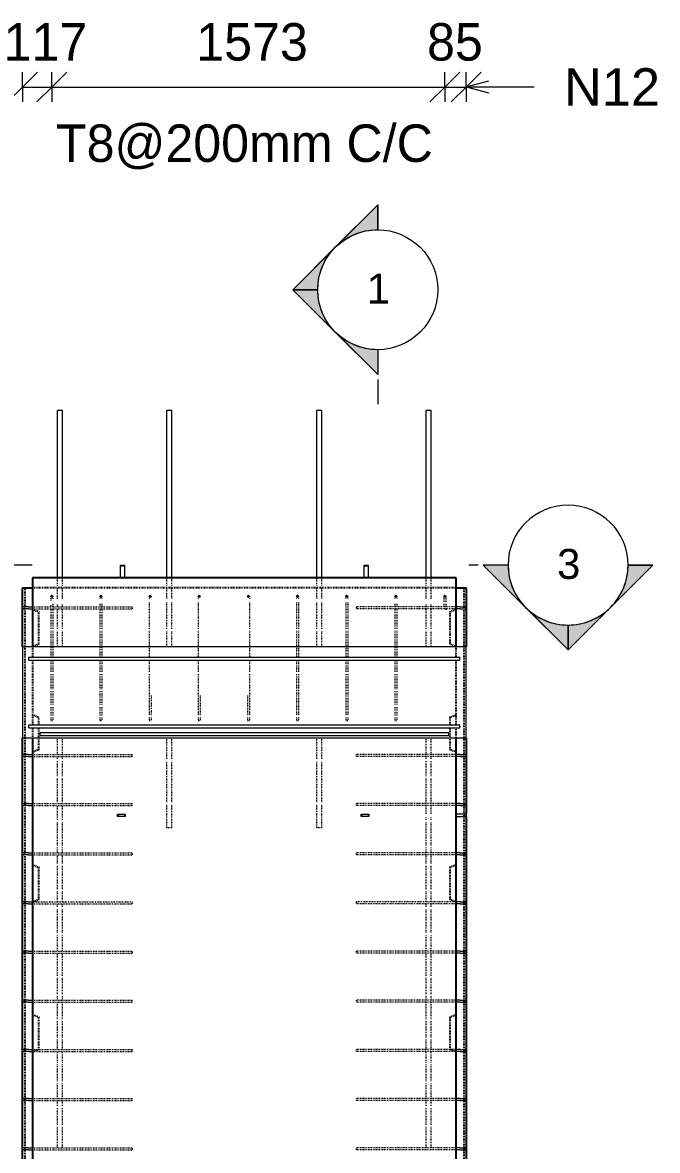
# Model space of a CAD drawing. Header units: millimetres. Extents: x -10644 to 7385, y -2545 to 13312.
# Drawn here: x -4296 to -1756, y 5408 to 9923 of the extents above; entities that cross this region are included whole.
import ezdxf

# ---------------------------------------------------------------- set-up
doc = ezdxf.new("R2010")
doc.units = ezdxf.units.MM
doc.linetypes.add('Dash', pattern=[6.36, 3.18, -3.18])
for name, color, linetype, lineweight in [('A-ANNO-DIMS', 211, 'Continuous', 9), ('A-ANNO-DIMS-60', 211, 'Continuous', 9), ('A-GENM', 13, 'Continuous', 18), ('A-WALL', 113, 'Continuous', 25), ('A-WALL-HDLN', 110, 'Dash', 25), ('G-ANNO-SYMB', 111, 'Continuous', 9), ('G-ANNO-TEXT', 231, 'Continuous', 9), ('S-BEAM', 12, 'Continuous', 18), ('S-RBAR', 171, 'Continuous', 18)]:
    doc.layers.add(name, color=color, linetype=linetype, lineweight=lineweight)
doc.styles.add('Arial', font='arial.ttf', dxfattribs={"height": 120})
doc.styles.add('Arial_1', font='arial.ttf', dxfattribs={"height": 150})
doc.styles.add('Nirmala UI Semilight', font='NirmalaS.ttf', dxfattribs={"height": 150})
doc.dimstyles.new('Arrow_Filled_-_2_5_NI_UI', dxfattribs={"dimscale": 304.8, "dimtxt": 157.104592, "dimasz": 0.393701, "dimexe": 0.19685, "dimexo": 0.0625, "dimgap": 0.19685, "dimtad": 1, "dimdec": 0, "dimzin": 0, "dimdsep": 46, "dimtxsty": 'Nirmala UI Semilight', "dimblk1": 'OBLIQUE', "dimblk2": 'OBLIQUE', "dimsah": 1, "dimcen": 0.09, "dimazin": 0, "dimtfac": 1, "dimtdec": 4, "dimtix": 1, "dimtmove": 0, "dimatfit": 3, "dimfxl": 0.19685, "dimfxlon": 1, "dimtvp": 1, "dimtolj": 1, "dimtzin": 0, "dimarcsym": 2})

# ---------------------------------------------------------------- blocks, each defined once
blk = doc.blocks.new('RR spread anchor face based - RR-SA-2_5-150-1726819-Elevation Front')
at = {"layer": 'A-GENM'}
for p, q in [((-3916.2, 6755), (-3913.7, 6755)), ((-3916.2, 6745), (-3916.2, 6755)), ((-3913.7, 6745), (-3916.2, 6745)), ((-3913.7, 6755), (-3888.7, 6755)), ((-3913.7, 6755), (-3913.7, 6745)), ((-3888.7, 6745), (-3913.7, 6745)), ((-3888.7, 6755), (-3886.2, 6755)), ((-3888.7, 6755), (-3888.7, 6745)), ((-3886.2, 6745), (-3888.7, 6745)), ((-3886.2, 6755), (-3886.2, 6745))]:
    blk.add_line(p, q, dxfattribs=at)
blk = doc.blocks.new('RR spread anchor face based - RR-SA-4_0-320-1726835-Elevation Front')
at = {"layer": 'A-GENM'}
for p, q in [((-2561.2, 6756), (-2526.2, 6756)), ((-2526.2, 6744), (-2561.2, 6744)), ((-2526.2, 6756), (-2521.2, 6756)), ((-2526.2, 6744), (-2526.2, 6756)), ((-2521.2, 6744), (-2526.2, 6744)), ((-2521.2, 6756), (-2521.2, 6744))]:
    blk.add_line(p, q, dxfattribs=at)
blk = doc.blocks.new('RR spread anchor face based - RR-SA-7_5-260-1726841-Elevation Front')
at = {"layer": 'A-GENM'}
for p, q in [((-3904.2, 7746.6), (-3904.2, 7751.6)), ((-3904.2, 7751.6), (-3888.2, 7751.6)), ((-3904.2, 7700), (-3904.2, 7746.6)), ((-3888.2, 7746.6), (-3904.2, 7746.6)), ((-3888.2, 7751.6), (-3888.2, 7746.6)), ((-3888.2, 7746.6), (-3888.2, 7700))]:
    blk.add_line(p, q, dxfattribs=at)
blk = doc.blocks.new('Detail View - M_Section Head - Filled SHOP DWG-1002450-Elevation Front')
at = {"layer": 'G-ANNO-SYMB'}
h = blk.add_hatch(color=256, dxfattribs=at)
edge = h.paths.add_edge_path()
edge.add_line((-2453.2, -488.4), (-2353.8, -488.4))
edge.add_arc((-2113.8, -488.4), 240, 180, 225)
edge.add_line((-2283.5, -658.1), (-2453.2, -488.4))
h = blk.add_hatch(color=256, dxfattribs=at)
edge = h.paths.add_edge_path()
edge.add_line((-1774.4, -488.4), (-1944.1, -658.1))
edge.add_arc((-2113.8, -488.4), 240, 315, 360)
edge.add_line((-1873.8, -488.4), (-1774.4, -488.4))
h = blk.add_hatch(color=256, dxfattribs=at)
edge = h.paths.add_edge_path()
edge.add_line((-2113.8, -827.8), (-2283.5, -658.1))
edge.add_arc((-2113.8, -488.4), 240, 225, 270)
edge.add_line((-2113.8, -728.4), (-2113.8, -827.8))
h = blk.add_hatch(color=256, dxfattribs=at)
edge = h.paths.add_edge_path()
edge.add_line((-2113.8, -827.8), (-2113.8, -728.4))
edge.add_arc((-2113.8, -488.4), 240, 270, 315)
edge.add_line((-1944.1, -658.1), (-2113.8, -827.8))
for p, q in [((-2113.8, -827.8), (-2453.2, -488.4)), ((-2353.8, -488.4), (-2453.2, -488.4)), ((-2453.2, -488.4), (-2283.5, -658.1)), ((-2353.8, -488.4), (-2453.2, -488.4)), ((-2113.8, -827.8), (-1774.4, -488.4)), ((-1944.1, -658.1), (-1774.4, -488.4)), ((-1873.8, -488.4), (-1774.4, -488.4)), ((-1774.4, -488.4), (-1873.8, -488.4)), ((-2283.5, -658.1), (-2113.8, -827.8)), ((-2113.8, -827.8), (-1944.1, -658.1)), ((-2113.8, -728.4), (-2113.8, -827.8)), ((-2113.8, -827.8), (-2113.8, -728.4))]:
    blk.add_line(p, q, dxfattribs=at)
for start, end in [(360, 180), (180, 360), (180, 225), (315, 0), (225, 270), (270, 315)]:
    blk.add_arc((-2113.8, -488.4), 240, start, end, dxfattribs=at)
blk = doc.blocks.new('DIMBLOCK83-Elevation Front')
at = {"layer": 'A-ANNO-DIMS-60'}
for p, q in [((-4296.2, 9665.4), (-4236.2, 9725.4)), ((-4296.2, 9665.4), (-4296.2, 9725.4)), ((-4179.3, 9665.4), (-4119.3, 9725.4)), ((-4179.3, 9665.4), (-4179.3, 9725.4)), ((-4296.2, 9665.4), (-4356.2, 9605.4)), ((-4296.2, 9665.4), (-4179.3, 9665.4)), ((-4296.2, 9665.4), (-4296.2, 9605.4)), ((-4179.3, 9665.4), (-4239.3, 9605.4)), ((-4179.3, 9665.4), (-4179.3, 9605.4))]:
    blk.add_line(p, q, dxfattribs=at)
at = {"layer": 'A-ANNO-DIMS-60', "color": 0, "insert": (-4372, 9921.1), "char_height": 150, "width": 322.207, "attachment_point": 1, "line_spacing_factor": 1.142579, "style": 'Nirmala UI Semilight'}
blk.add_mtext('117', dxfattribs=at)
blk = doc.blocks.new('_Oblique')
at = {"color": 0, "linetype": 'ByBlock', "lineweight": -2}
blk.add_line((-0.5, -0.5), (0.5, 0.5), dxfattribs=at)
blk = doc.blocks.new('DIMBLOCK84-Elevation Front')
at = {"layer": 'A-ANNO-DIMS-60'}
for p, q in [((-4179.3, 9665.4), (-4119.3, 9725.4)), ((-4179.3, 9665.4), (-4179.3, 9725.4)), ((-2606.2, 9665.4), (-2546.2, 9725.4)), ((-2606.2, 9665.4), (-2606.2, 9725.4)), ((-4179.3, 9665.4), (-4239.3, 9605.4)), ((-4179.3, 9665.4), (-2606.2, 9665.4)), ((-4179.3, 9665.4), (-4179.3, 9605.4)), ((-2606.2, 9665.4), (-2666.2, 9605.4)), ((-2606.2, 9665.4), (-2606.2, 9605.4))]:
    blk.add_line(p, q, dxfattribs=at)
at = {"layer": 'A-ANNO-DIMS-60', "color": 0, "char_height": 150, "attachment_point": 1, "line_spacing_factor": 1.142579, "style": 'Nirmala UI Semilight'}
for s, insert, width in [('1573', (-3601.2, 9921.1), 500.45), ('T8@200mm C/C', (-4162.5, 9515.5), 1847.55)]:
    blk.add_mtext(s, dxfattribs=dict(at, insert=insert, width=width))
blk = doc.blocks.new('DIMBLOCK85-Elevation Front')
at = {"layer": 'A-ANNO-DIMS-60'}
for p, q in [((-2606.2, 9665.4), (-2546.2, 9725.4)), ((-2606.2, 9665.4), (-2606.2, 9725.4)), ((-2521.2, 9665.4), (-2461.2, 9725.4)), ((-2521.2, 9665.4), (-2521.2, 9725.4)), ((-2606.2, 9665.4), (-2666.2, 9605.4)), ((-2606.2, 9665.4), (-2521.2, 9665.4)), ((-2606.2, 9665.4), (-2606.2, 9605.4)), ((-2521.2, 9665.4), (-2581.2, 9605.4)), ((-2521.2, 9665.4), (-2521.2, 9605.4))]:
    blk.add_line(p, q, dxfattribs=at)
at = {"layer": 'A-ANNO-DIMS-60', "color": 0, "insert": (-2678, 9921.1), "char_height": 150, "width": 274.219, "attachment_point": 1, "line_spacing_factor": 1.142579, "style": 'Nirmala UI Semilight'}
blk.add_mtext('85', dxfattribs=at)

msp = doc.modelspace()

# ---------------------------------------------------------------- hatches: boundary and pattern name
at = {"layer": 'S-RBAR'}
for points in [[(-4179.3, 7622), (-4175.3, 7626), (-4179.3, 7630), (-4183.3, 7626)], [(-3982.6, 7622), (-3978.6, 7626), (-3982.6, 7630), (-3986.6, 7626), (-3985.2, 7624.5)], [(-3786, 7622), (-3782, 7626), (-3786, 7630), (-3790, 7626)], [(-3589.4, 7622), (-3585.4, 7626), (-3589.4, 7630), (-3593.4, 7626)], [(-3392.7, 7622), (-3388.7, 7626), (-3392.7, 7630), (-3396.7, 7626)], [(-3196.1, 7622), (-3192.1, 7626), (-3196.1, 7630), (-3200.1, 7626)], [(-2999.5, 7622), (-2995.5, 7626), (-2999.5, 7630), (-3003.5, 7626)], [(-2802.8, 7622), (-2798.8, 7626), (-2802.8, 7630), (-2806.8, 7626)], [(-2606.2, 7622), (-2602.2, 7626), (-2606.2, 7630), (-2610.2, 7626)]]:
    msp.add_hatch(color=256, dxfattribs=at).paths.add_polyline_path(points)
h = msp.add_hatch(color=256, dxfattribs=at)
edge = h.paths.add_edge_path()
edge.add_arc((-4179.3, 7626), 4, 0, 360)
h = msp.add_hatch(color=256, dxfattribs=at)
edge = h.paths.add_edge_path()
edge.add_arc((-3982.6, 7626), 4, 0, 360)
h = msp.add_hatch(color=256, dxfattribs=at)
edge = h.paths.add_edge_path()
edge.add_arc((-3786, 7626), 4, 0, 360)
h = msp.add_hatch(color=256, dxfattribs=at)
edge = h.paths.add_edge_path()
edge.add_arc((-3589.4, 7626), 4, 0, 360)
h = msp.add_hatch(color=256, dxfattribs=at)
edge = h.paths.add_edge_path()
edge.add_arc((-3392.7, 7626), 4, 0, 360)
h = msp.add_hatch(color=256, dxfattribs=at)
edge = h.paths.add_edge_path()
edge.add_arc((-3196.1, 7626), 4, 0, 360)
h = msp.add_hatch(color=256, dxfattribs=at)
edge = h.paths.add_edge_path()
edge.add_arc((-2999.5, 7626), 4, 0, 360)
h = msp.add_hatch(color=256, dxfattribs=at)
edge = h.paths.add_edge_path()
edge.add_arc((-2802.8, 7626), 4, 0, 360)
h = msp.add_hatch(color=256, dxfattribs=at)
edge = h.paths.add_edge_path()
edge.add_arc((-2606.2, 7626), 4, 0, 360)

# ---------------------------------------------------------------- linework, layer by layer
at = {"layer": 'A-WALL'}
for p, q in [((-2561.2, 7700), (-4256.2, 7700)), ((-4256.2, 7700), (-4256.2, 7425)), ((-2561.2, 7425), (-2561.2, 7700)), ((-4296.2, 7580.4), (-4296.2, 7660)), ((-4296.2, 7660), (-4256.2, 7660)), ((-2561.2, 7660), (-2521.2, 7660)), ((-2521.2, 7660), (-2521.2, 7580.4)), ((-4296.2, 7425), (-4296.2, 7579.6)), ((-2521.2, 7579.6), (-2521.2, 7425)), ((-4296.2, 6990), (-4296.2, 7060)), ((-4256.2, 7060), (-4256.2, -1395)), ((-2561.2, -1395), (-2561.2, 7060)), ((-2521.2, 7060), (-2521.2, 6990)), ((-4296.2, 6793.3), (-4296.2, 6989.3)), ((-2521.2, 6989.3), (-2521.2, 6793.3)), ((-4296.2, 6596.5), (-4296.2, 6792.5)), ((-2521.2, 6792.5), (-2521.2, 6756)), ((-2521.2, 6744), (-2521.2, 6596.5)), ((-4296.2, 6399.7), (-4296.2, 6595.7)), ((-2521.2, 6595.7), (-2521.2, 6399.7)), ((-4296.2, 6202.9), (-4296.2, 6399)), ((-2521.2, 6399), (-2521.2, 6202.9)), ((-4296.2, 6006.2), (-4296.2, 6202.2)), ((-2521.2, 6202.2), (-2521.2, 6006.2)), ((-4296.2, 5809.4), (-4296.2, 6005.4)), ((-2521.2, 6005.4), (-2521.2, 5809.4)), ((-4296.2, 5612.6), (-4296.2, 5808.6)), ((-2521.2, 5808.6), (-2521.2, 5612.6)), ((-4296.2, 5415.8), (-4296.2, 5611.8)), ((-2521.2, 5611.8), (-2521.2, 5415.8)), ((-4296.2, 5219), (-4296.2, 5415.1)), ((-2521.2, 5415.1), (-2521.2, 5219))]:
    msp.add_line(p, q, dxfattribs=at)
at = {"layer": 'A-WALL-HDLN'}
for p, q in [((-4286.2, 3690), (-4286.2, 7660)), ((-2561.2, 7660), (-4256.2, 7660)), ((-2531.2, 7660), (-2531.2, 3690)), ((-4256.2, 7575), (-4231.2, 7565)), ((-4231.2, 7435), (-4231.2, 7565)), ((-2586.2, 7565), (-2561.2, 7575)), ((-2586.2, 7565), (-2586.2, 7435)), ((-4256.2, 7425), (-4256.2, 7383.6)), ((-4231.2, 7435), (-4256.1, 7425)), ((-2561.3, 7425), (-2586.2, 7435)), ((-2561.2, 7383.6), (-2561.2, 7425)), ((-4256.2, 7371.6), (-4256.2, 7111.5)), ((-2561.2, 7111.5), (-2561.2, 7371.6)), ((-4256.2, 7152.5), (-4231.2, 7142.5)), ((-4231.2, 7111.5), (-4231.2, 7142.5)), ((-2586.2, 7142.5), (-2561.2, 7152.5)), ((-2586.2, 7142.5), (-2586.2, 7111.5)), ((-4256.2, 7099.5), (-4256.2, 7060)), ((-4231.2, 7012.5), (-4231.2, 7099.5)), ((-2586.2, 7099.5), (-2586.2, 7012.5)), ((-2561.2, 7060), (-2561.2, 7099.5)), ((-4231.2, 7012.5), (-4256.2, 7002.5)), ((-2561.2, 7002.5), (-2586.2, 7012.5)), ((-4256.2, 6552.5), (-4231.2, 6542.5)), ((-2586.2, 6542.5), (-2561.2, 6552.5)), ((-4231.2, 6412.5), (-4231.2, 6542.5)), ((-2586.2, 6542.5), (-2586.2, 6412.5)), ((-4231.2, 6412.5), (-4256.2, 6402.5)), ((-2561.2, 6402.5), (-2586.2, 6412.5)), ((-4256.2, 5952.5), (-4231.2, 5942.5)), ((-4231.2, 5812.5), (-4231.2, 5942.5)), ((-2586.2, 5942.5), (-2561.2, 5952.5)), ((-2586.2, 5942.5), (-2586.2, 5812.5)), ((-4231.2, 5812.5), (-4256.2, 5802.5)), ((-2561.2, 5802.5), (-2586.2, 5812.5))]:
    msp.add_line(p, q, dxfattribs=at)
at = {"layer": 'G-ANNO-SYMB'}
for p, q in [((-2875.3, 8494), (-2875.3, 8395.3)), ((-4257.4, 7751.6), (-4347.9, 7751.6)), ((-2473.8, 7751.6), (-2510.4, 7751.6))]:
    msp.add_line(p, q, dxfattribs=at)
at = {"layer": 'G-ANNO-TEXT', "color": 7}
for q in [(-2431.4, 9689.6), (-2431.4, 9641.4), (-2250.1, 9665.5)]:
    msp.add_line((-2521.4, 9665.5), q, dxfattribs=at)
at = {"layer": 'S-BEAM'}
for p, q in [((-2521.2, 7425), (-4296.2, 7425)), ((-4296.2, 7425), (-4296.2, 7060)), ((-2521.2, 7060), (-2521.2, 7425)), ((-4296.2, 7060), (-2521.2, 7060))]:
    msp.add_line(p, q, dxfattribs=at)
at = {"layer": 'S-RBAR'}
for p, q in [((-4136.2, 8370), (-4156.2, 8370)), ((-4156.2, 7700), (-4156.2, 8370)), ((-4136.2, 7700), (-4136.2, 8370)), ((-3698.7, 8370), (-3718.7, 8370)), ((-3718.7, 7700), (-3718.7, 8370)), ((-3698.7, 7700), (-3698.7, 8370)), ((-3098.7, 8370), (-3118.7, 8370)), ((-3118.7, 7700), (-3118.7, 8370)), ((-3098.7, 7700), (-3098.7, 8370)), ((-2661.2, 8370), (-2681.2, 8370)), ((-2681.2, 7700), (-2681.2, 8370)), ((-2661.2, 7700), (-2661.2, 8370)), ((-4179.3, 7630), (-4183.3, 7626)), ((-4183.3, 7626), (-4179.3, 7622)), ((-4175.3, 7626), (-4179.3, 7630)), ((-4179.3, 7622), (-4175.3, 7626)), ((-3982.6, 7630), (-3986.6, 7626)), ((-3986.6, 7626), (-3985.2, 7624.5)), ((-3985.2, 7624.5), (-3982.6, 7622)), ((-3978.6, 7626), (-3982.6, 7630)), ((-3982.6, 7622), (-3978.6, 7626)), ((-3786, 7630), (-3790, 7626)), ((-3790, 7626), (-3786, 7622)), ((-3782, 7626), (-3786, 7630)), ((-3786, 7622), (-3782, 7626)), ((-3589.4, 7630), (-3593.4, 7626)), ((-3593.4, 7626), (-3589.4, 7622)), ((-3585.4, 7626), (-3589.4, 7630)), ((-3589.4, 7622), (-3585.4, 7626)), ((-3392.7, 7630), (-3396.7, 7626)), ((-3396.7, 7626), (-3392.7, 7622)), ((-3388.7, 7626), (-3392.7, 7630)), ((-3392.7, 7622), (-3388.7, 7626)), ((-3196.1, 7630), (-3200.1, 7626)), ((-3200.1, 7626), (-3196.1, 7622)), ((-3192.1, 7626), (-3196.1, 7630)), ((-3196.1, 7622), (-3192.1, 7626)), ((-2999.5, 7630), (-3003.5, 7626)), ((-3003.5, 7626), (-2999.5, 7622)), ((-2995.5, 7626), (-2999.5, 7630)), ((-2999.5, 7622), (-2995.5, 7626)), ((-2802.8, 7630), (-2806.8, 7626)), ((-2806.8, 7626), (-2802.8, 7622)), ((-2798.8, 7626), (-2802.8, 7630)), ((-2802.8, 7622), (-2798.8, 7626)), ((-2606.2, 7630), (-2610.2, 7626)), ((-2610.2, 7626), (-2606.2, 7622)), ((-2602.2, 7626), (-2606.2, 7630)), ((-2606.2, 7622), (-2602.2, 7626)), ((-4272.2, 7584), (-4292.2, 7584)), ((-4272.2, 7576), (-4292.2, 7576)), ((-4272.2, 7584), (-4256.2, 7584)), ((-4272.2, 7576), (-4256.2, 7576)), ((-2545.2, 7584), (-2561.2, 7584)), ((-2545.2, 7576), (-2561.2, 7576)), ((-2545.2, 7584), (-2525.2, 7584)), ((-2545.2, 7576), (-2525.2, 7576)), ((-4271.2, 7383.6), (-2546.2, 7383.6)), ((-4271.2, 7371.6), (-4271.2, 7383.6)), ((-4271.2, 7371.6), (-2546.2, 7371.6)), ((-2546.2, 7371.6), (-2546.2, 7383.6)), ((-4271.2, 7111.5), (-2546.2, 7111.5)), ((-4271.2, 7099.5), (-4271.2, 7111.5)), ((-4271.2, 7099.5), (-2546.2, 7099.5)), ((-2546.2, 7099.5), (-2546.2, 7111.5)), ((-4226.2, 7080.8), (-2591.2, 7080.8)), ((-4226.2, 7068.8), (-4226.2, 7080.8)), ((-4226.2, 7068.8), (-2591.2, 7068.8)), ((-2591.2, 7068.8), (-2591.2, 7080.8)), ((-4272.2, 6993.7), (-4292.2, 6993.7)), ((-4272.2, 6985.7), (-4292.2, 6985.7)), ((-4272.2, 6993.7), (-4256.2, 6993.7)), ((-4272.2, 6985.7), (-4256.2, 6985.7)), ((-2545.2, 6993.7), (-2561.2, 6993.7)), ((-2545.2, 6985.7), (-2561.2, 6985.7)), ((-2545.2, 6993.7), (-2525.2, 6993.7)), ((-2545.2, 6985.7), (-2525.2, 6985.7)), ((-4272.2, 6796.9), (-4292.2, 6796.9)), ((-4272.2, 6788.9), (-4292.2, 6788.9)), ((-4272.2, 6796.9), (-4256.2, 6796.9)), ((-4272.2, 6788.9), (-4256.2, 6788.9)), ((-2545.2, 6796.9), (-2561.2, 6796.9)), ((-2545.2, 6788.9), (-2561.2, 6788.9)), ((-2545.2, 6796.9), (-2525.2, 6796.9)), ((-2545.2, 6788.9), (-2525.2, 6788.9)), ((-4272.2, 6600.1), (-4292.2, 6600.1)), ((-4272.2, 6592.1), (-4292.2, 6592.1)), ((-4272.2, 6600.1), (-4256.2, 6600.1)), ((-4272.2, 6592.1), (-4256.2, 6592.1)), ((-2545.2, 6600.1), (-2561.2, 6600.1)), ((-2545.2, 6592.1), (-2561.2, 6592.1)), ((-2545.2, 6600.1), (-2525.2, 6600.1)), ((-2545.2, 6592.1), (-2525.2, 6592.1)), ((-4272.2, 6403.3), (-4292.2, 6403.3)), ((-4272.2, 6395.3), (-4292.2, 6395.3)), ((-4272.2, 6403.3), (-4256.2, 6403.3)), ((-4272.2, 6395.3), (-4256.2, 6395.3)), ((-2545.2, 6403.3), (-2561.2, 6403.3)), ((-2545.2, 6395.3), (-2561.2, 6395.3)), ((-2545.2, 6403.3), (-2525.2, 6403.3)), ((-2545.2, 6395.3), (-2525.2, 6395.3)), ((-4272.2, 6206.6), (-4292.2, 6206.6)), ((-4272.2, 6198.6), (-4292.2, 6198.6)), ((-4272.2, 6206.6), (-4256.2, 6206.6)), ((-4272.2, 6198.6), (-4256.2, 6198.6)), ((-2545.2, 6206.6), (-2561.2, 6206.6)), ((-2545.2, 6198.6), (-2561.2, 6198.6)), ((-2545.2, 6206.6), (-2525.2, 6206.6)), ((-2545.2, 6198.6), (-2525.2, 6198.6)), ((-4272.2, 6009.8), (-4292.2, 6009.8)), ((-4272.2, 6009.8), (-4256.2, 6009.8)), ((-2545.2, 6009.8), (-2561.2, 6009.8)), ((-2545.2, 6009.8), (-2525.2, 6009.8)), ((-4272.2, 6001.8), (-4292.2, 6001.8)), ((-4272.2, 6001.8), (-4256.2, 6001.8)), ((-2545.2, 6001.8), (-2561.2, 6001.8)), ((-2545.2, 6001.8), (-2525.2, 6001.8)), ((-4272.2, 5813), (-4292.2, 5813)), ((-4272.2, 5805), (-4292.2, 5805)), ((-4272.2, 5813), (-4256.2, 5813)), ((-4272.2, 5805), (-4256.2, 5805)), ((-2545.2, 5813), (-2561.2, 5813)), ((-2545.2, 5805), (-2561.2, 5805)), ((-2545.2, 5813), (-2525.2, 5813)), ((-2545.2, 5805), (-2525.2, 5805)), ((-4272.2, 5616.2), (-4292.2, 5616.2)), ((-4272.2, 5608.2), (-4292.2, 5608.2)), ((-4272.2, 5616.2), (-4256.2, 5616.2)), ((-4272.2, 5608.2), (-4256.2, 5608.2)), ((-2545.2, 5616.2), (-2561.2, 5616.2)), ((-2545.2, 5608.2), (-2561.2, 5608.2)), ((-2545.2, 5616.2), (-2525.2, 5616.2)), ((-2545.2, 5608.2), (-2525.2, 5608.2)), ((-4272.2, 5419.4), (-4292.2, 5419.4)), ((-4272.2, 5419.4), (-4256.2, 5419.4)), ((-2545.2, 5419.4), (-2561.2, 5419.4)), ((-2545.2, 5419.4), (-2525.2, 5419.4)), ((-4272.2, 5411.4), (-4292.2, 5411.4)), ((-4272.2, 5411.4), (-4256.2, 5411.4)), ((-2545.2, 5411.4), (-2561.2, 5411.4)), ((-2545.2, 5411.4), (-2525.2, 5411.4))]:
    msp.add_line(p, q, dxfattribs=at)
at = {"layer": 'S-RBAR', "linetype": 'Dash'}
for p, q in [((-4156.2, 7670), (-4156.2, 7700)), ((-4136.2, 7670), (-4136.2, 7700)), ((-3718.7, 7670), (-3718.7, 7700)), ((-3698.7, 7670), (-3698.7, 7700)), ((-3118.7, 7670), (-3118.7, 7700)), ((-3098.7, 7670), (-3098.7, 7700)), ((-2681.2, 7670), (-2681.2, 7700)), ((-2661.2, 7670), (-2661.2, 7700)), ((-4156.2, 7617), (-4156.2, 7662)), ((-4136.2, 7617.3), (-4136.2, 7662)), ((-3718.7, 7617.3), (-3718.7, 7662)), ((-3698.7, 7617.3), (-3698.7, 7662)), ((-3118.7, 7617.3), (-3118.7, 7662)), ((-3098.7, 7617.3), (-3098.7, 7662)), ((-2681.2, 7617.3), (-2681.2, 7662)), ((-2661.2, 7617), (-2661.2, 7662)), ((-4183.3, 7626), (-4183.3, 7610.1)), ((-4183.3, 7590.5), (-4183.3, 7584)), ((-4175.3, 7626), (-4175.3, 7613.6)), ((-4175.3, 7595.9), (-4175.3, 7584)), ((-4156.2, 7584), (-4156.2, 7596)), ((-4136.2, 7584), (-4136.2, 7596)), ((-3986.6, 7626), (-3986.6, 7617.8)), ((-3986.6, 7596), (-3986.6, 7584)), ((-3978.6, 7626), (-3978.6, 7617.8)), ((-3978.6, 7596), (-3978.6, 7584)), ((-3790, 7626), (-3790, 7617.8)), ((-3790, 7601.3), (-3790, 7496.4)), ((-3718.7, 7496.4), (-3718.7, 7601.3)), ((-3698.7, 7496.4), (-3698.7, 7601.3)), ((-3593.4, 7626), (-3593.4, 7617.8)), ((-3593.4, 7601.3), (-3593.4, 7496.4)), ((-3388.7, 7626), (-3388.7, 7617.8)), ((-3388.7, 7601.3), (-3388.7, 7496.4)), ((-3200.1, 7626), (-3200.1, 7617.8)), ((-3200.1, 7601.3), (-3200.1, 7496.4)), ((-3192.1, 7626), (-3192.1, 7617.8)), ((-3192.1, 7601.3), (-3192.1, 7496.4)), ((-3118.7, 7496.4), (-3118.7, 7601.3)), ((-3098.7, 7496.4), (-3098.7, 7601.3)), ((-3003.5, 7626), (-3003.5, 7617.8)), ((-3003.5, 7601.3), (-3003.5, 7496.4)), ((-2995.5, 7626), (-2995.5, 7617.8)), ((-2995.5, 7601.3), (-2995.5, 7496.4)), ((-2806.8, 7626), (-2806.8, 7617.8)), ((-2806.8, 7596), (-2806.8, 7584)), ((-2798.8, 7626), (-2798.8, 7617.8)), ((-2798.8, 7596), (-2798.8, 7584)), ((-2681.2, 7584), (-2681.2, 7596)), ((-2661.2, 7584), (-2661.2, 7596)), ((-2610.2, 7626), (-2610.2, 7606)), ((-2610.2, 7606), (-2610.2, 7604)), ((-2610.2, 7596), (-2610.2, 7587.9)), ((-2602.2, 7626), (-2602.2, 7606)), ((-2602.2, 7606), (-2602.2, 7604)), ((-2602.2, 7596), (-2602.2, 7584)), ((-4256.1, 7584), (-3856.2, 7584)), ((-4256.1, 7576), (-3856.2, 7576)), ((-4183.3, 7576), (-4183.3, 7496.4)), ((-4175.3, 7576), (-4175.3, 7496.4)), ((-4156.2, 7496.4), (-4156.2, 7576)), ((-4136.2, 7496.4), (-4136.2, 7576)), ((-3986.6, 7576), (-3986.6, 7496.4)), ((-3978.6, 7576), (-3978.6, 7496.4)), ((-3856.2, 7576), (-3856.2, 7584)), ((-2561.2, 7584), (-2961.2, 7584)), ((-2961.2, 7584), (-2961.2, 7576)), ((-2561.2, 7576), (-2961.2, 7576)), ((-2806.8, 7576), (-2806.8, 7496.4)), ((-2798.8, 7576), (-2798.8, 7496.4)), ((-2681.2, 7496.4), (-2681.2, 7576)), ((-2661.2, 7496.4), (-2661.2, 7576)), ((-2602.2, 7576), (-2602.2, 7570.5)), ((-4183.3, 7488.4), (-4183.3, 7429.6)), ((-4175.3, 7488.4), (-4175.3, 7429.6)), ((-4156.2, 7429.6), (-4156.2, 7488.4)), ((-4136.2, 7429.6), (-4136.2, 7488.4)), ((-3986.6, 7488.4), (-3986.6, 7429.6)), ((-3978.6, 7488.4), (-3978.6, 7429.6)), ((-3790, 7488.4), (-3790, 7383.6)), ((-3718.7, 7425), (-3718.7, 7488.4)), ((-3698.7, 7425), (-3698.7, 7488.4)), ((-3593.4, 7488.4), (-3593.4, 7383.6)), ((-3388.7, 7488.4), (-3388.7, 7383.6)), ((-3200.1, 7488.4), (-3200.1, 7383.6)), ((-3192.1, 7488.4), (-3192.1, 7383.6)), ((-3118.7, 7425), (-3118.7, 7488.4)), ((-3098.7, 7425), (-3098.7, 7488.4)), ((-3003.5, 7488.4), (-3003.5, 7383.6)), ((-2995.5, 7488.4), (-2995.5, 7383.6)), ((-2806.8, 7488.4), (-2806.8, 7429.6)), ((-2798.8, 7488.4), (-2798.8, 7429.6)), ((-2681.2, 7429.6), (-2681.2, 7488.4)), ((-2661.2, 7429.6), (-2661.2, 7488.4)), ((-4183.3, 7421.6), (-4183.3, 7387.2)), ((-4175.3, 7421.6), (-4175.3, 7387.2)), ((-3986.6, 7421.6), (-3986.6, 7387.2)), ((-3978.6, 7421.6), (-3978.6, 7387.2)), ((-2806.8, 7421.6), (-2806.8, 7387.2)), ((-2798.8, 7421.6), (-2798.8, 7387.2)), ((-4183.3, 7371.6), (-4183.3, 7322.8)), ((-4175.3, 7371.6), (-4175.3, 7322.8)), ((-3986.6, 7371.6), (-3986.6, 7322.8)), ((-3978.6, 7371.6), (-3978.6, 7322.8)), ((-3790, 7371.6), (-3790, 7322.8)), ((-3593.4, 7371.6), (-3593.4, 7322.8)), ((-3388.7, 7371.6), (-3388.7, 7322.8)), ((-3200.1, 7371.6), (-3200.1, 7322.8)), ((-3192.1, 7371.6), (-3192.1, 7322.8)), ((-3003.5, 7371.6), (-3003.5, 7322.8)), ((-2995.5, 7371.6), (-2995.5, 7322.8)), ((-2806.8, 7371.6), (-2806.8, 7322.8)), ((-2798.8, 7371.6), (-2798.8, 7322.8)), ((-4183.3, 7314.8), (-4183.3, 7255.2)), ((-4175.3, 7314.8), (-4175.3, 7255.2)), ((-3986.6, 7314.8), (-3986.6, 7255.2)), ((-3978.6, 7314.8), (-3978.6, 7255.2)), ((-3790, 7314.8), (-3790, 7149.2)), ((-3593.4, 7314.8), (-3593.4, 7149.2)), ((-3388.7, 7314.8), (-3388.7, 7149.2)), ((-3200.1, 7314.8), (-3200.1, 7149.2)), ((-3192.1, 7314.8), (-3192.1, 7149.2)), ((-3003.5, 7314.8), (-3003.5, 7149.2)), ((-2995.5, 7314.8), (-2995.5, 7149.2)), ((-2806.8, 7314.8), (-2806.8, 7255.2)), ((-2798.8, 7314.8), (-2798.8, 7255.2)), ((-4183.3, 7247.2), (-4183.3, 7190.4)), ((-4175.3, 7247.2), (-4175.3, 7190.4)), ((-3986.6, 7247.2), (-3986.6, 7190.4)), ((-3978.6, 7247.2), (-3978.6, 7190.4)), ((-3782, 7230), (-3782, 7149.2)), ((-3585.4, 7230), (-3585.4, 7149.2)), ((-3396.7, 7230), (-3396.7, 7149.2)), ((-2806.8, 7247.2), (-2806.8, 7190.4)), ((-2798.8, 7247.2), (-2798.8, 7190.4)), ((-4183.3, 7182.4), (-4183.3, 7149.2)), ((-4175.3, 7182.4), (-4175.3, 7149.2)), ((-3986.6, 7182.4), (-3986.6, 7149.2)), ((-3978.6, 7182.4), (-3978.6, 7149.2)), ((-2806.8, 7182.4), (-2806.8, 7149.2)), ((-2798.8, 7182.4), (-2798.8, 7149.2)), ((-4183.3, 7141.2), (-4183.3, 7130)), ((-4175.3, 7141.2), (-4175.3, 7130)), ((-3986.6, 7141.2), (-3986.6, 7130)), ((-3978.6, 7141.2), (-3978.6, 7130)), ((-3790, 7141.2), (-3790, 7130)), ((-3782, 7141.2), (-3782, 7130)), ((-3593.4, 7141.2), (-3593.4, 7130)), ((-3585.4, 7141.2), (-3585.4, 7130)), ((-3396.7, 7141.2), (-3396.7, 7130)), ((-3388.7, 7141.2), (-3388.7, 7130)), ((-3200.1, 7141.2), (-3200.1, 7130)), ((-3192.1, 7141.2), (-3192.1, 7130)), ((-3003.5, 7141.2), (-3003.5, 7130)), ((-2995.5, 7141.2), (-2995.5, 7130)), ((-2806.8, 7141.2), (-2806.8, 7130)), ((-2798.8, 7141.2), (-2798.8, 7130)), ((-4183.3, 7130), (-4175.3, 7130)), ((-3986.6, 7130), (-3978.6, 7130)), ((-3790, 7130), (-3782, 7130)), ((-3593.4, 7130), (-3585.4, 7130)), ((-3396.7, 7130), (-3388.7, 7130)), ((-3200.1, 7130), (-3192.1, 7130)), ((-3003.5, 7130), (-2995.5, 7130)), ((-2806.8, 7130), (-2798.8, 7130)), ((-4156.2, 6993.7), (-4156.2, 7060)), ((-4136.2, 6993.7), (-4136.2, 7060)), ((-3718.7, 6975.6), (-3718.7, 7060)), ((-3698.7, 6975.6), (-3698.7, 7060)), ((-3118.7, 6975.6), (-3118.7, 7060)), ((-3098.7, 6975.6), (-3098.7, 7060)), ((-2681.2, 6993.7), (-2681.2, 7060)), ((-2661.2, 6993.7), (-2661.2, 7060)), ((-4256.1, 6993.7), (-3856.2, 6993.7)), ((-4256.1, 6985.7), (-3856.2, 6985.7)), ((-4156.2, 6975.6), (-4156.2, 6985.7)), ((-4156.2, 6906.4), (-4156.2, 6967.6)), ((-4136.2, 6975.6), (-4136.2, 6985.7)), ((-4136.2, 6906.4), (-4136.2, 6967.6)), ((-3856.2, 6985.7), (-3856.2, 6993.7)), ((-3718.7, 6802), (-3718.7, 6967.6)), ((-3698.7, 6802), (-3698.7, 6967.6)), ((-3118.7, 6802), (-3118.7, 6967.6)), ((-3098.7, 6802), (-3098.7, 6967.6)), ((-2561.2, 6993.7), (-2961.2, 6993.7)), ((-2961.2, 6993.7), (-2961.2, 6985.7)), ((-2561.2, 6985.7), (-2961.2, 6985.7)), ((-2681.2, 6975.6), (-2681.2, 6985.7)), ((-2681.2, 6906.4), (-2681.2, 6967.6)), ((-2661.2, 6975.6), (-2661.2, 6985.7)), ((-2661.2, 6906.4), (-2661.2, 6967.6)), ((-4156.2, 6802), (-4156.2, 6898.4)), ((-4136.2, 6802), (-4136.2, 6898.4)), ((-2681.2, 6802), (-2681.2, 6898.4)), ((-2661.2, 6802), (-2661.2, 6898.4)), ((-4256.1, 6796.9), (-3856.2, 6796.9)), ((-4256.1, 6788.9), (-3856.2, 6788.9)), ((-4156.2, 6731.9), (-4156.2, 6788.9)), ((-4136.2, 6731.9), (-4136.2, 6788.9)), ((-3856.2, 6788.9), (-3856.2, 6796.9)), ((-3718.7, 6700), (-3718.7, 6794)), ((-3698.7, 6700), (-3698.7, 6794)), ((-3118.7, 6700), (-3118.7, 6794)), ((-3098.7, 6700), (-3098.7, 6794)), ((-2561.2, 6796.9), (-2961.2, 6796.9)), ((-2961.2, 6796.9), (-2961.2, 6788.9)), ((-2561.2, 6788.9), (-2961.2, 6788.9)), ((-2681.2, 6756), (-2681.2, 6788.9)), ((-2661.2, 6756), (-2661.2, 6788.9)), ((-2681.2, 6731.9), (-2681.2, 6744)), ((-2661.2, 6731.9), (-2661.2, 6744)), ((-4156.2, 6628.4), (-4156.2, 6723.9)), ((-4136.2, 6628.4), (-4136.2, 6723.9)), ((-3698.7, 6700), (-3718.7, 6700)), ((-3098.7, 6700), (-3118.7, 6700)), ((-2681.2, 6628.4), (-2681.2, 6723.9)), ((-2661.2, 6628.4), (-2661.2, 6723.9)), ((-4256.1, 6600.1), (-3856.2, 6600.1)), ((-4256.1, 6592.1), (-3856.2, 6592.1)), ((-4156.2, 6600.1), (-4156.2, 6620.4)), ((-4156.2, 6557.5), (-4156.2, 6592.1)), ((-4136.2, 6600.1), (-4136.2, 6620.4)), ((-4136.2, 6557.5), (-4136.2, 6592.1)), ((-3856.2, 6592.1), (-3856.2, 6600.1)), ((-2561.2, 6600.1), (-2961.2, 6600.1)), ((-2961.2, 6600.1), (-2961.2, 6592.1)), ((-2561.2, 6592.1), (-2961.2, 6592.1)), ((-2681.2, 6600.1), (-2681.2, 6620.4)), ((-2681.2, 6557.5), (-2681.2, 6592.1)), ((-2661.2, 6600.1), (-2661.2, 6620.4)), ((-2661.2, 6557.5), (-2661.2, 6592.1)), ((-4156.2, 6454.8), (-4156.2, 6549.5)), ((-4136.2, 6454.8), (-4136.2, 6549.5)), ((-2681.2, 6454.8), (-2681.2, 6549.5)), ((-2661.2, 6454.8), (-2661.2, 6549.5)), ((-4156.2, 6403.3), (-4156.2, 6446.8)), ((-4136.2, 6403.3), (-4136.2, 6446.8)), ((-2681.2, 6403.3), (-2681.2, 6446.8)), ((-2661.2, 6403.3), (-2661.2, 6446.8)), ((-4256.1, 6403.3), (-4254.2, 6403.3)), ((-4256.1, 6395.3), (-3856.2, 6395.3)), ((-4254, 6403.3), (-3856.2, 6403.3)), ((-4156.2, 6383.1), (-4156.2, 6395.3)), ((-4156.2, 6281.2), (-4156.2, 6375.1)), ((-4136.2, 6383.1), (-4136.2, 6395.3)), ((-4136.2, 6281.2), (-4136.2, 6375.1)), ((-3856.2, 6395.3), (-3856.2, 6403.3)), ((-2563.4, 6403.3), (-2961.2, 6403.3)), ((-2961.2, 6403.3), (-2961.2, 6395.3)), ((-2561.2, 6395.3), (-2961.2, 6395.3)), ((-2681.2, 6383.1), (-2681.2, 6395.3)), ((-2681.2, 6281.2), (-2681.2, 6375.1)), ((-2661.2, 6383.1), (-2661.2, 6395.3)), ((-2661.2, 6281.2), (-2661.2, 6375.1)), ((-2561.2, 6403.3), (-2563.2, 6403.3)), ((-4156.2, 6208.7), (-4156.2, 6273.2)), ((-4136.2, 6208.7), (-4136.2, 6273.2)), ((-2681.2, 6208.7), (-2681.2, 6273.2)), ((-2661.2, 6208.7), (-2661.2, 6273.2)), ((-4256.1, 6206.6), (-3856.2, 6206.6)), ((-4256.1, 6198.6), (-3856.2, 6198.6)), ((-4156.2, 6107.6), (-4156.2, 6198.6)), ((-4136.2, 6107.6), (-4136.2, 6198.6)), ((-3856.2, 6198.6), (-3856.2, 6206.6)), ((-2561.2, 6206.6), (-2961.2, 6206.6)), ((-2961.2, 6206.6), (-2961.2, 6198.6)), ((-2561.2, 6198.6), (-2961.2, 6198.6)), ((-2681.2, 6107.6), (-2681.2, 6198.6)), ((-2661.2, 6107.6), (-2661.2, 6198.6)), ((-4156.2, 6034.3), (-4156.2, 6099.6)), ((-4136.2, 6034.3), (-4136.2, 6099.6)), ((-2681.2, 6034.3), (-2681.2, 6099.6)), ((-2661.2, 6034.3), (-2661.2, 6099.6)), ((-4256.1, 6009.8), (-3856.2, 6009.8)), ((-4156.2, 6009.8), (-4156.2, 6026.3)), ((-4136.2, 6009.8), (-4136.2, 6026.3)), ((-3856.2, 6001.8), (-3856.2, 6009.8)), ((-2561.2, 6009.8), (-2961.2, 6009.8)), ((-2961.2, 6009.8), (-2961.2, 6001.8)), ((-2681.2, 6009.8), (-2681.2, 6026.3)), ((-2661.2, 6009.8), (-2661.2, 6026.3)), ((-4256.1, 6001.8), (-3856.2, 6001.8)), ((-4156.2, 5934), (-4156.2, 6001.8)), ((-4136.2, 5934), (-4136.2, 6001.8)), ((-2561.2, 6001.8), (-2961.2, 6001.8)), ((-2681.2, 5934), (-2681.2, 6001.8)), ((-2661.2, 5934), (-2661.2, 6001.8)), ((-4156.2, 5859.9), (-4156.2, 5926)), ((-4136.2, 5859.9), (-4136.2, 5926)), ((-2681.2, 5859.9), (-2681.2, 5926)), ((-2661.2, 5859.9), (-2661.2, 5926)), ((-4156.2, 5813), (-4156.2, 5851.9)), ((-4136.2, 5813), (-4136.2, 5851.9)), ((-2681.2, 5813), (-2681.2, 5851.9)), ((-2661.2, 5813), (-2661.2, 5851.9)), ((-4256.1, 5813), (-3856.2, 5813)), ((-4256.1, 5805), (-4250.1, 5805)), ((-4249.8, 5805), (-3856.2, 5805)), ((-4156.2, 5760.4), (-4156.2, 5805)), ((-4136.2, 5760.4), (-4136.2, 5805)), ((-3856.2, 5805), (-3856.2, 5813)), ((-2561.2, 5813), (-2961.2, 5813)), ((-2961.2, 5813), (-2961.2, 5805)), ((-2567.6, 5805), (-2961.2, 5805)), ((-2681.2, 5760.4), (-2681.2, 5805)), ((-2661.2, 5760.4), (-2661.2, 5805)), ((-2561.2, 5805), (-2567.3, 5805)), ((-4156.2, 5685.5), (-4156.2, 5752.4)), ((-4136.2, 5685.5), (-4136.2, 5752.4)), ((-2681.2, 5685.5), (-2681.2, 5752.4)), ((-2661.2, 5685.5), (-2661.2, 5752.4)), ((-4156.2, 5616.2), (-4156.2, 5677.5)), ((-4136.2, 5616.2), (-4136.2, 5677.5)), ((-2681.2, 5616.2), (-2681.2, 5677.5)), ((-2661.2, 5616.2), (-2661.2, 5677.5)), ((-4256.1, 5616.2), (-3856.2, 5616.2)), ((-4256.1, 5608.2), (-3856.2, 5608.2)), ((-4156.2, 5586.8), (-4156.2, 5608.2)), ((-4136.2, 5586.8), (-4136.2, 5608.2)), ((-3856.2, 5608.2), (-3856.2, 5616.2)), ((-2561.2, 5616.2), (-2961.2, 5616.2)), ((-2961.2, 5616.2), (-2961.2, 5608.2)), ((-2561.2, 5608.2), (-2961.2, 5608.2)), ((-2681.2, 5586.8), (-2681.2, 5608.2)), ((-2661.2, 5586.8), (-2661.2, 5608.2)), ((-4156.2, 5511.1), (-4156.2, 5578.8)), ((-4136.2, 5511.1), (-4136.2, 5578.8)), ((-2681.2, 5511.1), (-2681.2, 5578.8)), ((-2661.2, 5511.1), (-2661.2, 5578.8)), ((-4156.2, 5419.4), (-4156.2, 5503.1)), ((-4136.2, 5419.4), (-4136.2, 5503.1)), ((-2681.2, 5419.4), (-2681.2, 5503.1)), ((-2661.2, 5419.4), (-2661.2, 5503.1)), ((-4256.1, 5419.4), (-3856.2, 5419.4)), ((-3856.2, 5411.4), (-3856.2, 5419.4)), ((-2561.2, 5419.4), (-2961.2, 5419.4)), ((-2961.2, 5419.4), (-2961.2, 5411.4)), ((-4256.1, 5411.4), (-3856.2, 5411.4)), ((-2561.2, 5411.4), (-2961.2, 5411.4))]:
    msp.add_line(p, q, dxfattribs=at)
at = {"layer": 'S-RBAR'}
for centre in [(-4179.3, 7626), (-3982.6, 7626), (-3786, 7626), (-3589.4, 7626), (-3392.7, 7626), (-3196.1, 7626), (-2999.5, 7626), (-2802.8, 7626), (-2606.2, 7626)]:
    msp.add_circle(centre, 4, dxfattribs=at)
at = {"layer": 'S-RBAR', "linetype": 'Dash'}
for centre, start, end in [((-4179.3, 7626), 0, 180), ((-3982.6, 7626), 0, 180), ((-3786, 7626), 30, 180), ((-3786, 7626), 0, 13.0527), ((-3589.4, 7626), 90, 180), ((-3392.7, 7626), 0, 135), ((-3196.1, 7626), 0, 180), ((-2999.5, 7626), 0, 180), ((-2802.8, 7626), 0, 180), ((-2606.2, 7626), 0, 180)]:
    msp.add_arc(centre, 4, start, end, dxfattribs=at)
at = {"layer": 'S-RBAR'}
for centre, start, end in [((-4292.2, 7580), 90, 270), ((-2525.2, 7580), 270, 90), ((-4292.2, 6989.7), 90, 270), ((-2525.2, 6989.7), 270, 90), ((-4292.2, 6792.9), 90, 270), ((-2525.2, 6792.9), 270, 90), ((-4292.2, 6596.1), 90, 270), ((-2525.2, 6596.1), 270, 90), ((-4292.2, 6399.3), 90, 270), ((-2525.2, 6399.3), 270, 90), ((-4292.2, 6202.6), 90, 270), ((-2525.2, 6202.6), 270, 90), ((-4292.2, 6005.8), 90, 270), ((-2525.2, 6005.8), 270, 90), ((-4292.2, 5809), 90, 270), ((-2525.2, 5809), 270, 90), ((-4292.2, 5612.2), 90, 270), ((-2525.2, 5612.2), 270, 90), ((-4292.2, 5415.4), 90, 270), ((-2525.2, 5415.4), 270, 90)]:
    msp.add_arc(centre, 4, start, end, dxfattribs=at)

# ---------------------------------------------------------------- block references
at = {"layer": 'A-GENM'}
for name, p in [('RR spread anchor face based - RR-SA-7_5-260-1726841-Elevation Front', (0, 0)), ('RR spread anchor face based - RR-SA-7_5-260-1726841-Elevation Front', (975, 0)), ('RR spread anchor face based - RR-SA-2_5-150-1726819-Elevation Front', (0, 0)), ('RR spread anchor face based - RR-SA-2_5-150-1726819-Elevation Front', (975, 0)), ('RR spread anchor face based - RR-SA-4_0-320-1726835-Elevation Front', (0, 0))]:
    msp.add_blockref(name, p, dxfattribs=at)
at = {"layer": 'G-ANNO-SYMB', "extrusion": (0, 0, -1), "rotation": 90.00000000000038}
msp.add_blockref('Detail View - M_Section Head - Filled SHOP DWG-1002450-Elevation Front', (2386.9, 10967.7), dxfattribs=at)
at = {"layer": 'G-ANNO-SYMB'}
msp.add_blockref('Detail View - M_Section Head - Filled SHOP DWG-1002450-Elevation Front', (0, 8240), dxfattribs=at)

# ---------------------------------------------------------------- texts
at = {"layer": 'G-ANNO-SYMB', "char_height": 120, "width": 115.443, "attachment_point": 1, "style": 'Arial'}
for s, insert in [('1', (-2919.3, 8918.6)), ('3', (-2157.8, 7816.2))]:
    msp.add_mtext(s, dxfattribs=dict(at, insert=insert))
at = {"layer": 'G-ANNO-TEXT', "color": 7, "insert": (-2130.1, 9740.5), "char_height": 150, "width": 461.772, "attachment_point": 1, "style": 'Arial_1'}
msp.add_mtext('N12', dxfattribs=at)

# ---------------------------------------------------------------- dimensions: what is measured, and where the dimension line sits
at = {"layer": 'A-ANNO-DIMS'}
for base, p1, p2, override, picture, middle in [((-4179.3, 9665.4), (-4296.2, 9605.4), (-4179.3, 9605.4), {"dimpost": '<>', "dimfxl": 116.936714}, 'DIMBLOCK83-Elevation Front', (-4237.7, 9802.1)), ((-2521.2, 9665.4), (-2606.2, 9605.4), (-2521.2, 9605.4), {"dimpost": '<>', "dimfxl": 85}, 'DIMBLOCK85-Elevation Front', (-2563.7, 9802.9))]:
    dim = msp.add_linear_dim(base=base, p1=p1, p2=p2, dimstyle='Arrow_Filled_-_2_5_NI_UI', override=override, dxfattribs=at)
    dim.commit()
    dim.dimension.update_dxf_attribs({"geometry": picture, "text_midpoint": middle})
dim = msp.add_linear_dim(base=(-2606.2, 9665.4), p1=(-4179.3, 9605.4), p2=(-2606.2, 9605.4), text='<>\\XT8@200mm C/C', dimstyle='Arrow_Filled_-_2_5_NI_UI', override={"dimpost": '<>', "dimfxl": 1573.063286}, dxfattribs=at)
dim.commit()
dim.dimension.update_dxf_attribs({"geometry": 'DIMBLOCK84-Elevation Front', "text_midpoint": (-3392.7, 9665.4)})

doc.saveas('drawing.dxf')
